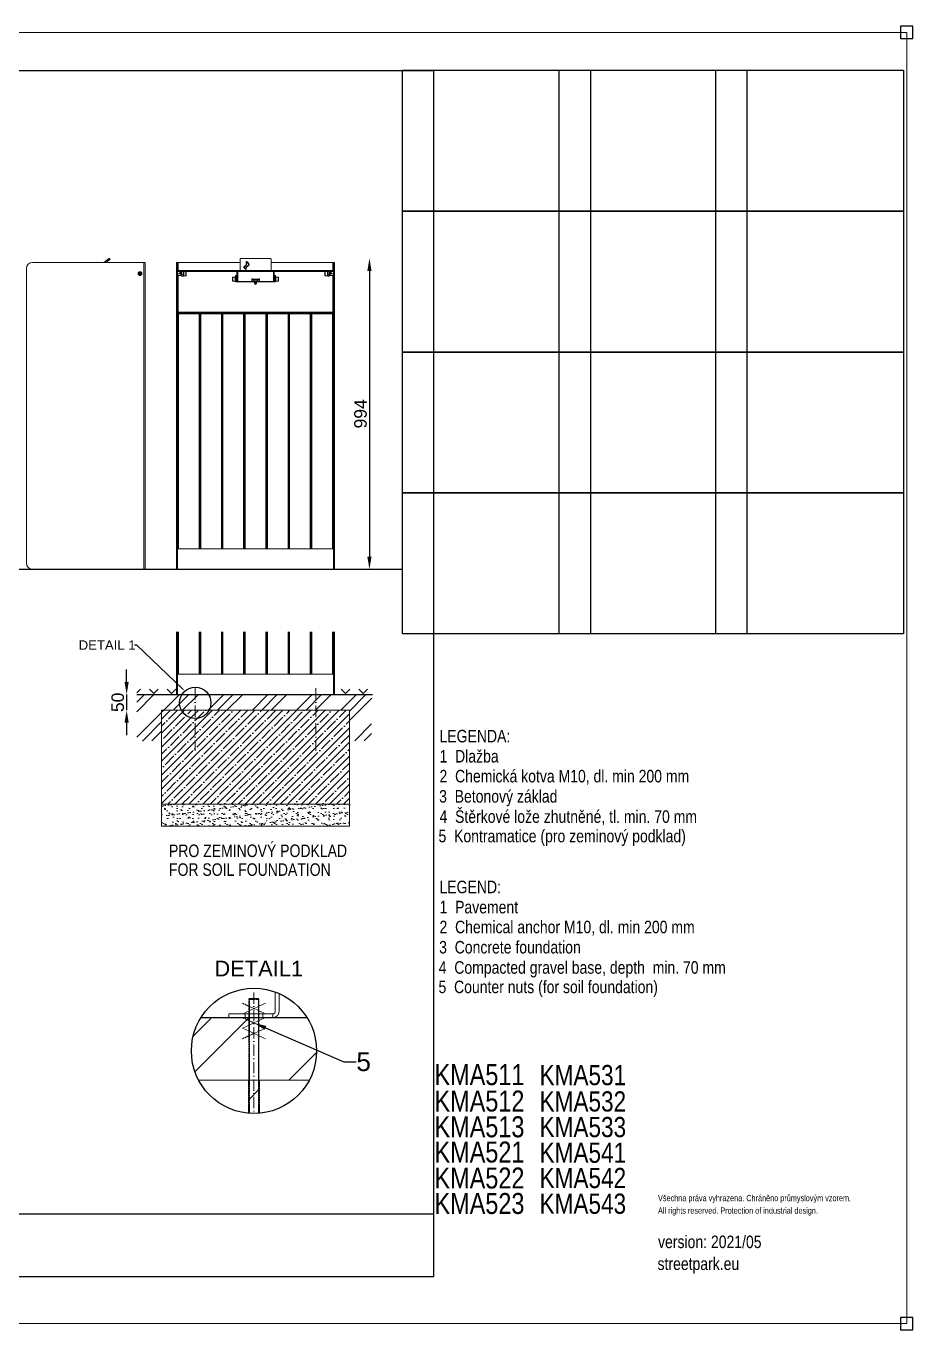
# Model space of a CAD drawing. Header units: millimetres. Extents: x -1511 to 5721, y -19897 to 4144.
# Drawn here: x 2888 to 5721, y -20 to 4144 of the extents above; entities that cross this region are included whole.
import ezdxf
from ezdxf import colors
from ezdxf.entities.mleader import LeaderData, LeaderLine
from ezdxf.math import Vec2, Vec3

# ---------------------------------------------------------------- set-up
doc = ezdxf.new("R2010")
doc.units = ezdxf.units.MM
for name, pattern in [('ACAD_ISO02W100', [15, 12, -3]), ('ACAD_ISO10W100', [18.5, 12, -3, 0.5, -3]), ('HIDDEN', [1.905, 1.27, -0.635]), ('INCONTINUOUS', [200000.001, 200000, -0.001])]:
    doc.linetypes.add(name, pattern=pattern)
for name, color, linetype in [('KOTY', 3, 'INCONTINUOUS'), ('OBRYSOVA', 7, 'Continuous'), ('OSY', 1, 'ACAD_ISO10W100'), ('POSTAVY ATD', 8, 'Continuous'), ('SRAFY', 30, 'Continuous')]:
    doc.layers.add(name, color=color, linetype=linetype)
doc.layers.add('Nekreslit', color=6, linetype='Continuous', plot=False)
doc.styles.add('SEACAD_Arial', font='arial.ttf', dxfattribs={"width": 0.8})
doc.styles.get("Standard").update_dxf_attribs({"font": 'arial.ttf'})
doc.dimstyles.new('PROFI_CSN', dxfattribs={"dimscale": 0, "dimtxt": 3.5, "dimasz": 3, "dimexe": 1, "dimexo": 0, "dimgap": 1.5, "dimtad": 1, "dimlfac": -1, "dimdsep": 46, "dimtxsty": 'Standard', "dimcen": 0, "dimdle": 1, "dimclrd": 256, "dimclre": 256, "dimclrt": 256, "dimadec": 0, "dimazin": 0, "dimtfac": 0.6, "dimtmove": 0, "dimatfit": 1, "dimfxl": 1, "dimtolj": 1, "dimarcsym": 0})
picture_1 = doc.add_image_def('image1.jpg', size_in_pixel=(800, 600))
picture_2 = doc.add_image_def('image2.jpg', size_in_pixel=(800, 600))
picture_3 = doc.add_image_def('image3.jpg', size_in_pixel=(800, 600))
picture_4 = doc.add_image_def('image4.jpg', size_in_pixel=(800, 600))
picture_5 = doc.add_image_def('image5.jpg', size_in_pixel=(800, 600))
picture_6 = doc.add_image_def('image6.jpg', size_in_pixel=(800, 600))
picture_7 = doc.add_image_def('image7.jpg', size_in_pixel=(800, 600))
picture_8 = doc.add_image_def('image8.jpg', size_in_pixel=(800, 600))
picture_9 = doc.add_image_def('image9.jpg', size_in_pixel=(800, 600))
picture_10 = doc.add_image_def('image10.jpg', size_in_pixel=(800, 600))
picture_11 = doc.add_image_def('image11.jpg', size_in_pixel=(800, 600))
picture_12 = doc.add_image_def('image12.jpg', size_in_pixel=(800, 600))

# ---------------------------------------------------------------- blocks, each defined once
blk = doc.blocks.new('*D31')
at = {"layer": 'DEFPOINTS', "color": 0, "transparency": 16777216}
for p in [(3665.5, 3401.9), (3873, 2409), (3984.8, 2409)]:
    blk.add_point(p, dxfattribs=at)
at = {"layer": 'KOTY', "color": 7, "lineweight": -2, "transparency": 16777216}
blk.add_line((3984.8, 3361.9), (3984.8, 2449), dxfattribs=at)
at = {"layer": 'KOTY', "color": 7, "transparency": 16777216}
for points in [[(3978.1, 3361.9), (3991.5, 3361.9), (3984.8, 3401.9)], [(3978.1, 2449), (3991.5, 2449), (3984.8, 2409)]]:
    blk.add_solid(points, dxfattribs=at)
at = {"layer": 'KOTY', "color": 7, "lineweight": 15, "transparency": 16777216, "insert": (3956.4, 2905.4), "char_height": 40, "attachment_point": 5, "rotation": 90}
blk.add_mtext('\\A1;994', dxfattribs=at)
blk = doc.blocks.new('*D40')
at = {"layer": 'DEFPOINTS', "color": 0, "transparency": 16777216}
for p in [(3369, 2009), (3209.4, 1958.9), (3321, 1958.9)]:
    blk.add_point(p, dxfattribs=at)
at = {"layer": 'POSTAVY ATD', "color": 7, "lineweight": -2, "transparency": 16777216}
for p, q in [((3209.4, 2049), (3209.4, 2089)), ((3209.4, 2009), (3209.4, 1958.9)), ((3209.4, 1918.9), (3209.4, 1878.9))]:
    blk.add_line(p, q, dxfattribs=at)
at = {"layer": 'POSTAVY ATD', "color": 7, "transparency": 16777216}
for points in [[(3202.7, 2049), (3216, 2049), (3209.4, 2009)], [(3202.7, 1918.9), (3216, 1918.9), (3209.4, 1958.9)]]:
    blk.add_solid(points, dxfattribs=at)
at = {"layer": 'POSTAVY ATD', "color": 7, "lineweight": 15, "transparency": 16777216, "insert": (3181, 1984), "char_height": 40, "attachment_point": 5, "rotation": 90}
blk.add_mtext('\\A1;50', dxfattribs=at)

msp = doc.modelspace()

# ---------------------------------------------------------------- hatches: boundary and pattern name
at = {"transparency": 33554610}
h = msp.add_hatch(dxfattribs=at)
h.set_pattern_fill('ANSI35', color=9, scale=5)
h.set_pattern_definition([(45, (-91.554, 2e-12), (-22.45064, 22.45064), []), (45, (-69.104, 2e-12), (-22.45064, 22.45064), [39.6875, -7.9375, 0, -7.9375])])
h.paths.add_polyline_path([(3921, 1658.9), (3921, 1958.9), (3321, 1958.9), (3321, 1658.9)])
h = msp.add_hatch(dxfattribs=at)
h.set_pattern_fill('ANSI35', color=9, scale=20)
h.set_pattern_definition([(45, (-10550.59, -7058.57), (-89.8026, 89.8026), []), (45, (-10460.79, -7058.57), (-89.8026, 89.8026), [158.75, -31.75, 0, -31.75])])
h.paths.add_polyline_path([(3598, 671.7, 0.045091), (3634, 671.7), (3634, 777.1), (3598, 777.1)])
at = {"layer": 'POSTAVY ATD'}
h = msp.add_hatch(dxfattribs=at)
h.set_pattern_fill('GOST_GROUND', color=256, scale=10)
h.set_pattern_definition([(45, (-4623.66, -3305.65), (141.4214, -9e-15), [200]), (45, (-4593.66, -3305.65), (141.4214, -9e-15), [200]), (45, (-4563.66, -3305.65), (141.4214, -9e-15), [200])])
h.paths.add_polyline_path([(3321, 1861.3), (3241.8, 1860.3), (3241.8, 2008), (3992.1, 2009), (3990.9, 1861.6), (3921, 1861.6), (3921, 1959), (3321, 1959)])
h = msp.add_hatch(dxfattribs=at)
h.set_pattern_fill('TERACO', color=256, scale=20)
h.set_pattern_definition([(45, (-4623.66, -3305.654), (-28.28427, 28.28427), [20, -20]), (135, (-4567.093, -3305.654), (-28.28427, -28.28427), [20, -20])])
h.paths.add_polyline_path([(3241.9, 2009), (3241.9, 2032), (3381.5, 2032), (3381.5, 2009)])
h = msp.add_hatch(dxfattribs=at)
h.set_pattern_fill('TERACO', color=256, scale=20)
h.set_pattern_definition([(45, (-3671.898, -3305.654), (-28.28427, 28.28427), [20, -20]), (135, (-3615.33, -3305.654), (-28.28427, -28.28427), [20, -20])])
h.paths.add_polyline_path([(3873, 2009), (3873, 2032), (3994.3, 2032), (3994.3, 2009)])
h = msp.add_hatch(dxfattribs=at)
h.set_pattern_fill('GOST_GROUND', color=256, scale=40)
h.set_pattern_definition([(45, (-28645.24, -20281.18), (565.6854, -4e-14), [800]), (45, (-28525.24, -20281.18), (565.6854, -4e-14), [800]), (45, (-28405.24, -20281.18), (565.6854, -4e-14), [800])])
edge = h.paths.add_edge_path()
edge.add_arc((3616, 870.9), 200, 149.0139, 207.8627)
edge.add_line((3439.2, 777.5), (3792.8, 777.5))
edge.add_arc((3616, 870.9), 200, 332.1373, 391.0714)
edge.add_line((3787.3, 974.1), (3444.5, 973.9))
at = {"layer": 'SRAFY', "lineweight": 15}
h = msp.add_hatch(dxfattribs=at)
h.set_pattern_fill('AR-SAND', color=9, scale=0.5, style=0)
h.set_pattern_definition([(37.5, (256.232, 2e-12), (-0.80002, 24.47066), [0, -19.304, 0, -21.59, 0, -20.6375]), (7.5, (256.232, 2e-12), (22.47616, 35.84126), [0, -10.414, 0, -17.399, 0, -6.6675]), (327.5, (240.61, 2e-12), (39.54962, 0.07186), [0, -6.35, 0, -22.86, 0, -29.845]), (317.5, (240.61, 2e-12), (38.17782, 11.14647), [0, -3.175, 0, -14.986, 0, -17.145])])
h.paths.add_polyline_path([(3921, 1588.9), (3921, 1658.9), (3321, 1658.9), (3321, 1588.9)])

# ---------------------------------------------------------------- linework, layer by layer
at = {"color": 7, "linetype": 'Continuous', "lineweight": 15}
for p, q in [((2909, 3389), (3264, 3389)), ((3150.4, 3399), (3136.1, 3389)), ((3143, 3389), (3152.7, 3395.7)), ((3150.4, 3399), (3152.7, 3395.7)), ((3156.8, 3398.6), (3154.5, 3401.9)), ((3264, 2409), (3264, 3389)), ((3264, 3389), (3269, 3389)), ((3269, 3389), (3269, 2409)), ((3369, 3369), (3369, 3389)), ((3369, 3389), (3372, 3389)), ((3372, 3369), (3372, 3389)), ((3372, 3389), (3374, 3389)), ((3374, 3389), (3571.5, 3389)), ((3571.5, 3363), (3571.5, 3399)), ((3576.5, 3401.9), (3665.5, 3401.9)), ((3583.8, 3373.6), (3584.1, 3374.3)), ((3584.1, 3374.2), (3583.8, 3373.5)), ((3583.8, 3372.9), (3583.8, 3373.6)), ((3583.8, 3373.5), (3583.8, 3373.6)), ((3583.8, 3373.5), (3583.8, 3372.9)), ((3584, 3372.2), (3583.8, 3372.9)), ((3584.1, 3374.3), (3584.5, 3375)), ((3584.5, 3374.9), (3584.1, 3374.2)), ((3584.1, 3374.2), (3584.1, 3374.3)), ((3584.5, 3375), (3585.1, 3375.7)), ((3585.1, 3375.6), (3584.5, 3374.9)), ((3584.5, 3374.9), (3584.5, 3375)), ((3584.8, 3373.5), (3585, 3374.1)), ((3584.8, 3372.9), (3584.8, 3373.5)), ((3584.8, 3372.9), (3585, 3372.3)), ((3585, 3372.3), (3584.8, 3372.9)), ((3584.8, 3372.9), (3584.8, 3372.9)), ((3585, 3374.1), (3585.4, 3374.7)), ((3585.1, 3375.7), (3585.8, 3376.4)), ((3585.8, 3376.3), (3585.1, 3375.6)), ((3585.1, 3375.6), (3585.1, 3375.7)), ((3585.4, 3374.7), (3586, 3375.4)), ((3585.8, 3376.4), (3586.6, 3377.1)), ((3586.6, 3377), (3585.8, 3376.3)), ((3585.8, 3376.3), (3585.8, 3376.4)), ((3586, 3375.4), (3586.6, 3376.1)), ((3586.6, 3377.1), (3587.4, 3377.8)), ((3587.4, 3377.7), (3586.6, 3377)), ((3586.6, 3377), (3586.6, 3377.1)), ((3586.6, 3376.1), (3587.4, 3376.8)), ((3587.4, 3377.8), (3588.3, 3378.6)), ((3588.3, 3378.5), (3587.4, 3377.7)), ((3587.4, 3377.7), (3587.4, 3377.8)), ((3587.4, 3376.8), (3588.3, 3377.5)), ((3588.3, 3378.6), (3589.2, 3379.4)), ((3589.2, 3379.3), (3588.3, 3378.5)), ((3588.3, 3378.5), (3588.3, 3378.6)), ((3588.3, 3377.5), (3589.2, 3378.3)), ((3589.2, 3379.4), (3590, 3380.3)), ((3590, 3380.2), (3589.2, 3379.3)), ((3589.2, 3379.3), (3589.2, 3379.4)), ((3589.2, 3378.3), (3590, 3379.1)), ((3590, 3380.3), (3590.7, 3381.2)), ((3590.7, 3381.1), (3590, 3380.2)), ((3590, 3380.2), (3590, 3380.3)), ((3590, 3379.1), (3590.9, 3380)), ((3590.8, 3372.6), (3590.5, 3371.7)), ((3590.5, 3371.7), (3590.8, 3372.5)), ((3590.7, 3381.2), (3591.2, 3382.1)), ((3591.2, 3382), (3590.7, 3381.1)), ((3590.7, 3381.1), (3590.7, 3381.2)), ((3591.3, 3373.5), (3590.8, 3372.6)), ((3590.8, 3372.5), (3591.3, 3373.4)), ((3590.8, 3372.6), (3590.8, 3372.5)), ((3590.9, 3391.1), (3591, 3391.6)), ((3591, 3391.5), (3590.9, 3391)), ((3591, 3390.4), (3590.9, 3391.1)), ((3590.9, 3380), (3591.6, 3380.9)), ((3591, 3391.6), (3591.3, 3391.8)), ((3591.3, 3391.7), (3591, 3391.5)), ((3591, 3391.5), (3591, 3391.6)), ((3591.2, 3389.6), (3591, 3390.4)), ((3591.4, 3388.6), (3591.2, 3389.6)), ((3591.2, 3382.1), (3591.6, 3383.1)), ((3591.6, 3383), (3591.2, 3382)), ((3591.2, 3382.1), (3591.2, 3382)), ((3591.3, 3391.8), (3591.8, 3391.8)), ((3591.3, 3391.7), (3591.3, 3391.8)), ((3591.8, 3391.7), (3591.3, 3391.7)), ((3592, 3374.3), (3591.3, 3373.5)), ((3591.3, 3373.4), (3592, 3374.2)), ((3591.3, 3373.5), (3591.3, 3373.4)), ((3591.6, 3387.6), (3591.4, 3388.6)), ((3591.8, 3386.5), (3591.6, 3387.6)), ((3591.6, 3383.1), (3591.9, 3384.2)), ((3591.9, 3384.1), (3591.6, 3383)), ((3591.6, 3383), (3591.6, 3383.1)), ((3591.6, 3380.9), (3592.2, 3382)), ((3591.8, 3391.8), (3592.5, 3391.6)), ((3591.8, 3391.7), (3591.8, 3391.8)), ((3592.5, 3391.5), (3591.8, 3391.7)), ((3591.9, 3385.3), (3591.8, 3386.5)), ((3592.2, 3373.3), (3591.8, 3372.5)), ((3592, 3390.5), (3591.9, 3391.1)), ((3591.9, 3391.1), (3591.9, 3391.1)), ((3591.9, 3391.1), (3592.6, 3390.7)), ((3591.9, 3391.1), (3591.9, 3391)), ((3591.9, 3391), (3592, 3390.4)), ((3591.9, 3384.2), (3591.9, 3385.3)), ((3591.9, 3385.2), (3591.9, 3385.3)), ((3591.9, 3385.2), (3591.9, 3384.1)), ((3591.9, 3384.1), (3591.9, 3384.2)), ((3592.2, 3389.7), (3592, 3390.5)), ((3592, 3390.5), (3592, 3390.4)), ((3592, 3390.4), (3592.2, 3389.6)), ((3592.8, 3375.1), (3592, 3374.3)), ((3592, 3374.2), (3592.8, 3375)), ((3592, 3374.3), (3592, 3374.2)), ((3592.4, 3388.7), (3592.2, 3389.7)), ((3592.2, 3389.7), (3592.2, 3389.6)), ((3592.2, 3389.6), (3592.4, 3388.6)), ((3592.2, 3382), (3592.6, 3383)), ((3592.9, 3374), (3592.2, 3373.3)), ((3592.6, 3387.6), (3592.4, 3388.7)), ((3592.4, 3388.7), (3592.4, 3388.6)), ((3592.4, 3388.6), (3592.6, 3387.6)), ((3592.5, 3391.6), (3593.3, 3391.1)), ((3592.5, 3391.5), (3592.5, 3391.6)), ((3593.3, 3391), (3592.5, 3391.5)), ((3592.6, 3390.7), (3593.5, 3390.1)), ((3592.6, 3387.6), (3592.8, 3386.4)), ((3592.8, 3386.5), (3592.6, 3387.6)), ((3592.6, 3387.6), (3592.6, 3387.6)), ((3592.6, 3383), (3592.8, 3384.2)), ((3592.9, 3385.3), (3592.8, 3386.5)), ((3592.8, 3386.5), (3592.8, 3386.4)), ((3592.8, 3386.4), (3592.9, 3385.3)), ((3592.8, 3384.2), (3592.9, 3385.3)), ((3593.6, 3375.8), (3592.8, 3375.1)), ((3592.8, 3375), (3593.6, 3375.7)), ((3592.8, 3375.1), (3592.8, 3375)), ((3593.6, 3374.8), (3592.9, 3374)), ((3593.3, 3391.1), (3594.3, 3390.5)), ((3593.3, 3391), (3593.3, 3391.1)), ((3594.3, 3390.4), (3593.3, 3391)), ((3593.5, 3390.1), (3594.5, 3389.4)), ((3593.6, 3375.7), (3594.5, 3376.5)), ((3594.5, 3376.5), (3593.6, 3375.8)), ((3593.6, 3375.8), (3593.6, 3375.7)), ((3594.4, 3375.5), (3593.6, 3374.8)), ((3594.3, 3390.5), (3595.3, 3389.7)), ((3594.3, 3390.4), (3594.3, 3390.5)), ((3595.3, 3389.7), (3594.3, 3390.4)), ((3595.3, 3376.2), (3594.4, 3375.5)), ((3594.5, 3389.4), (3595.5, 3388.6)), ((3595.4, 3377.3), (3594.5, 3376.5)), ((3594.5, 3376.5), (3595.4, 3377.2)), ((3594.5, 3376.5), (3594.5, 3376.5)), ((3595.3, 3389.7), (3596.3, 3388.9)), ((3596.3, 3388.8), (3595.3, 3389.7)), ((3595.3, 3389.7), (3595.3, 3389.7)), ((3596.3, 3376.9), (3595.3, 3376.2)), ((3596.3, 3378), (3595.4, 3377.3)), ((3595.4, 3377.2), (3596.3, 3377.9)), ((3595.4, 3377.3), (3595.4, 3377.2)), ((3595.5, 3388.6), (3596.4, 3387.6)), ((3596.3, 3388.9), (3597.3, 3387.9)), ((3596.3, 3388.8), (3596.3, 3388.9)), ((3597.3, 3387.8), (3596.3, 3388.8)), ((3597.2, 3378.7), (3596.3, 3378)), ((3596.3, 3377.9), (3597.2, 3378.6)), ((3596.3, 3378), (3596.3, 3377.9)), ((3597.2, 3377.6), (3596.3, 3376.9)), ((3596.4, 3387.6), (3597.3, 3386.6)), ((3597.9, 3379.4), (3597.2, 3378.7)), ((3597.2, 3378.6), (3597.9, 3379.3)), ((3597.2, 3378.7), (3597.2, 3378.6)), ((3598, 3378.4), (3597.2, 3377.6)), ((3597.3, 3387.9), (3598.2, 3386.8)), ((3597.3, 3387.8), (3597.3, 3387.9)), ((3598.2, 3386.8), (3597.3, 3387.8)), ((3597.3, 3386.6), (3598.1, 3385.6)), ((3598.5, 3380.2), (3597.9, 3379.4)), ((3597.9, 3379.3), (3598.5, 3380.1)), ((3597.9, 3379.4), (3597.9, 3379.3)), ((3598.8, 3379.2), (3598, 3378.4)), ((3598.1, 3385.6), (3598.7, 3384.5)), ((3598.2, 3386.8), (3599, 3385.8)), ((3599, 3385.7), (3598.2, 3386.8)), ((3598.2, 3386.8), (3598.2, 3386.8)), ((3598.5, 3380.1), (3598.9, 3380.9)), ((3598.9, 3380.9), (3598.5, 3380.2)), ((3598.5, 3380.2), (3598.5, 3380.1)), ((3598.7, 3384.5), (3599.1, 3383.5)), ((3599.4, 3380), (3598.8, 3379.2)), ((3598.9, 3380.9), (3599.2, 3381.7)), ((3599.2, 3381.7), (3598.9, 3380.9)), ((3598.9, 3380.9), (3598.9, 3380.9)), ((3599, 3385.8), (3599.6, 3384.7)), ((3599, 3385.7), (3599, 3385.8)), ((3599.6, 3384.6), (3599, 3385.7)), ((3599.1, 3383.5), (3599.3, 3382.6)), ((3599.3, 3382.6), (3599.2, 3381.7)), ((3599.2, 3381.7), (3599.3, 3382.5)), ((3599.2, 3381.7), (3599.2, 3381.7)), ((3599.3, 3382.6), (3599.3, 3382.5)), ((3599.9, 3380.8), (3599.4, 3380)), ((3599.6, 3384.7), (3600.1, 3383.6)), ((3599.6, 3384.6), (3599.6, 3384.7)), ((3600.1, 3383.6), (3599.6, 3384.6)), ((3600.2, 3381.7), (3599.9, 3380.8)), ((3600.1, 3383.6), (3600.3, 3382.6)), ((3600.3, 3382.6), (3600.1, 3383.6)), ((3600.1, 3383.6), (3600.1, 3383.6)), ((3600.3, 3382.6), (3600.2, 3381.7)), ((3670.5, 3399), (3670.5, 3363)), ((3670.5, 3389), (3868, 3389)), ((3868, 3389), (3870, 3389)), ((3870, 3389), (3873, 3389)), ((3870, 3389), (3870, 3369)), ((3873, 3389), (3873, 3369)), ((2889, 3369), (2889, 2429)), ((3252, 3355.3), (3250, 3354.1)), ((3250, 3354.1), (3250, 3351.8)), ((3250, 3351.8), (3252, 3350.7)), ((3254, 3354.1), (3252, 3355.3)), ((3252, 3350.7), (3254, 3351.8)), ((3254, 3351.8), (3254, 3354.1)), ((3369, 3369), (3372, 3369)), ((3369, 2429), (3369, 3369)), ((3372, 2429), (3372, 3369)), ((3376, 3360), (3372, 3360)), ((3372, 3352), (3379, 3352)), ((3372, 3347.5), (3382.5, 3347.5)), ((3376, 3360), (3376, 3363)), ((3378, 3363), (3376, 3363)), ((3376, 3360), (3378, 3360)), ((3378, 3360), (3378, 3363)), ((3864, 3363), (3378, 3363)), ((3378, 3360), (3864, 3360)), ((3380, 3359), (3379, 3360)), ((3379, 3352), (3379, 3360)), ((3379, 3352), (3380, 3353)), ((3380, 3353), (3380, 3359)), ((3382.5, 3358.5), (3380, 3358.5)), ((3383.5, 3357.5), (3382.5, 3358.5)), ((3382.5, 3347.5), (3382.5, 3358.5)), ((3382.5, 3347.5), (3383.5, 3348.5)), ((3383.5, 3360), (3383.5, 3353)), ((3383.5, 3353), (3383.5, 3346)), ((3383.5, 3346), (3384.5, 3346)), ((3384.5, 3360), (3384.5, 3353)), ((3384.5, 3353), (3384.5, 3346)), ((3384.5, 3346), (3385.5, 3346)), ((3385.5, 3360), (3385.5, 3348.7)), ((3390.5, 3348.7), (3385.5, 3348.7)), ((3385.5, 3348.7), (3385.5, 3345)), ((3385.5, 3345), (3390.5, 3345)), ((3390.5, 3360), (3390.5, 3348.7)), ((3390.5, 3348.7), (3390.5, 3345)), ((3390.5, 3346), (3391.5, 3346)), ((3391.5, 3346), (3391.5, 3360)), ((3398.7, 3359.5), (3391.5, 3359.5)), ((3391.5, 3346.5), (3398.7, 3346.5)), ((3555.9, 3342), (3548.7, 3342)), ((3557.5, 3343.5), (3555.9, 3343.5)), ((3555.9, 3343.5), (3555.9, 3327.5)), ((3558.5, 3347), (3557.5, 3347)), ((3557.5, 3337), (3557.5, 3347)), ((3557.5, 3337), (3557.5, 3329)), ((3557.5, 3337), (3558.5, 3337)), ((3558.5, 3337), (3558.5, 3347)), ((3561, 3339.5), (3558.5, 3339.5)), ((3558.5, 3329), (3558.5, 3337)), ((3558.5, 3331.5), (3561, 3331.5)), ((3558.6, 3347), (3561, 3347)), ((3558.6, 3347), (3558.6, 3339.5)), ((3558.6, 3331.5), (3558.6, 3329)), ((3561, 3360), (3561, 3328)), ((3564.2, 3360), (3564.2, 3328)), ((3584.5, 3371.5), (3584, 3372.2)), ((3585.1, 3370.8), (3584.5, 3371.5)), ((3585, 3372.3), (3585.4, 3371.6)), ((3585.4, 3371.7), (3585, 3372.3)), ((3585, 3372.3), (3585, 3372.3)), ((3585.9, 3370), (3585.1, 3370.8)), ((3586, 3371), (3585.4, 3371.7)), ((3585.4, 3371.7), (3585.4, 3371.6)), ((3585.4, 3371.6), (3586, 3371)), ((3586.9, 3369.3), (3585.9, 3370)), ((3586, 3371), (3586.8, 3370.3)), ((3586.8, 3370.4), (3586, 3371)), ((3586, 3371), (3586, 3371)), ((3587.7, 3369.6), (3586.8, 3370.4)), ((3586.8, 3370.4), (3586.8, 3370.3)), ((3586.8, 3370.3), (3587.7, 3369.6)), ((3587.9, 3368.6), (3586.9, 3369.3)), ((3587.7, 3369.6), (3588.7, 3368.8)), ((3588.7, 3368.9), (3587.7, 3369.6)), ((3587.7, 3369.6), (3587.7, 3369.6)), ((3589.1, 3367.8), (3587.9, 3368.6)), ((3589.8, 3368.2), (3588.7, 3368.9)), ((3588.7, 3368.9), (3588.7, 3368.8)), ((3588.7, 3368.8), (3589.8, 3368.1)), ((3590.3, 3367.1), (3589.1, 3367.8)), ((3590.3, 3367.9), (3589.8, 3368.2)), ((3589.8, 3368.2), (3589.8, 3368.1)), ((3589.8, 3368.1), (3590.3, 3367.8)), ((3590.2, 3369.9), (3590.3, 3370.8)), ((3590.3, 3370.8), (3590.2, 3369.9)), ((3590.2, 3369.9), (3590.2, 3369)), ((3590.2, 3369), (3590.3, 3368.1)), ((3590.3, 3370.8), (3590.5, 3371.7)), ((3590.5, 3371.7), (3590.3, 3370.8)), ((3590.3, 3370.8), (3590.3, 3370.8)), ((3590.3, 3368.1), (3590.3, 3367.9)), ((3590.3, 3367.9), (3590.3, 3367.8)), ((3591.5, 3366.3), (3590.3, 3367.1)), ((3590.5, 3371.7), (3590.5, 3371.7)), ((3591.3, 3370.8), (3591.2, 3369.9)), ((3591.2, 3369.9), (3591.2, 3369)), ((3591.2, 3369.8), (3591.2, 3369.9)), ((3591.2, 3369), (3591.2, 3369.8)), ((3591.2, 3369), (3591.3, 3368.1)), ((3591.3, 3368.1), (3591.2, 3369)), ((3591.2, 3369), (3591.2, 3369)), ((3591.5, 3371.6), (3591.3, 3370.8)), ((3591.3, 3368.1), (3591.4, 3367.2)), ((3591.4, 3367.2), (3591.3, 3368.1)), ((3591.3, 3368.1), (3591.3, 3368.1)), ((3591.4, 3367.2), (3591.5, 3366.3)), ((3591.5, 3366.3), (3591.4, 3367.2)), ((3591.4, 3367.2), (3591.4, 3367.2)), ((3591.8, 3372.5), (3591.5, 3371.6)), ((3609.6, 3328), (3609.6, 3336)), ((3609.6, 3336), (3611.6, 3336)), ((3611.6, 3336), (3611.6, 3335.2)), ((3611.6, 3335.2), (3631.6, 3335.2)), ((3611.6, 3334), (3611.6, 3335.2)), ((3611.6, 3334), (3611.6, 3332)), ((3615.6, 3334), (3611.6, 3334)), ((3615.6, 3332), (3611.6, 3332)), ((3615.6, 3332), (3615.6, 3334)), ((3627.6, 3334), (3615.6, 3334)), ((3627.6, 3332), (3615.6, 3332)), ((3616, 3332), (3616, 3328)), ((3626, 3328), (3626, 3332)), ((3627.6, 3334), (3627.6, 3332)), ((3631.6, 3334), (3627.6, 3334)), ((3631.6, 3332), (3627.6, 3332)), ((3631.6, 3336), (3633.6, 3336)), ((3631.6, 3335.2), (3631.6, 3336)), ((3631.6, 3335.2), (3631.6, 3334)), ((3631.6, 3332), (3631.6, 3334)), ((3633.6, 3336), (3633.6, 3328)), ((3678.9, 3360), (3678.9, 3328)), ((3678.9, 3358.5), (3679, 3358.5)), ((3679, 3341.3), (3678.9, 3341.3)), ((3678.9, 3338), (3679, 3338)), ((3679, 3328), (3679, 3360)), ((3681, 3360), (3681, 3328)), ((3681, 3347), (3683.4, 3347)), ((3683.5, 3339.5), (3681, 3339.5)), ((3681, 3331.5), (3683.5, 3331.5)), ((3683.4, 3347), (3683.4, 3339.5)), ((3683.4, 3331.5), (3683.4, 3329)), ((3684.5, 3347), (3683.5, 3347)), ((3683.5, 3347), (3683.5, 3337)), ((3683.5, 3337), (3684.5, 3337)), ((3683.5, 3337), (3683.5, 3329)), ((3684.5, 3347), (3684.5, 3337)), ((3686.1, 3343.5), (3684.5, 3343.5)), ((3684.5, 3329), (3684.5, 3337)), ((3686.1, 3327.5), (3686.1, 3343.5)), ((3693.3, 3342), (3686.1, 3342)), ((3850.5, 3359.5), (3843.3, 3359.5)), ((3843.3, 3346.5), (3850.5, 3346.5)), ((3850.5, 3360), (3850.5, 3353)), ((3850.5, 3353), (3850.5, 3346)), ((3850.5, 3346), (3851.5, 3346)), ((3851.5, 3360), (3851.5, 3348.7)), ((3856.5, 3348.7), (3851.5, 3348.7)), ((3851.5, 3348.7), (3851.5, 3345)), ((3851.5, 3345), (3856.5, 3345)), ((3856.5, 3360), (3856.5, 3348.7)), ((3856.5, 3348.7), (3856.5, 3345)), ((3856.5, 3346), (3857.5, 3346)), ((3857.5, 3346), (3857.5, 3360)), ((3857.5, 3346), (3858.5, 3346)), ((3858.5, 3346), (3858.5, 3360)), ((3859.5, 3358.5), (3858.5, 3357.5)), ((3858.5, 3348.5), (3859.5, 3347.5)), ((3862, 3358.5), (3859.5, 3358.5)), ((3859.5, 3358.5), (3859.5, 3347.5)), ((3859.5, 3347.5), (3870, 3347.5)), ((3863, 3360), (3862, 3359)), ((3862, 3359), (3862, 3353)), ((3862, 3353), (3863, 3352)), ((3863, 3360), (3863, 3352)), ((3863, 3352), (3870, 3352)), ((3864, 3360), (3864, 3363)), ((3866, 3363), (3864, 3363)), ((3864, 3360), (3866, 3360)), ((3866, 3360), (3866, 3363)), ((3870, 3360), (3866, 3360)), ((3870, 3369), (3873, 3369)), ((3870, 3369), (3870, 2429)), ((3873, 3369), (3873, 2429)), ((3548.7, 3329), (3555.9, 3329)), ((3555.9, 3327.5), (3557.5, 3327.5)), ((3557.5, 3329), (3557.5, 3327.5)), ((3558.6, 3328.6), (3558.6, 3329)), ((3599, 3328), (3559.5, 3328)), ((3599, 3327), (3559.5, 3327)), ((3599, 3327), (3599, 3328)), ((3599, 3328), (3601, 3328)), ((3601, 3327), (3599, 3327)), ((3601, 3327), (3601, 3328)), ((3605, 3328), (3601, 3328)), ((3605, 3327), (3601, 3327)), ((3605, 3327), (3605, 3328)), ((3637, 3328), (3605, 3328)), ((3637, 3327), (3605, 3327)), ((3616.5, 3327), (3616.5, 3326.2)), ((3616.5, 3326.2), (3621, 3326.2)), ((3618.1, 3326.2), (3617.5, 3326)), ((3617.5, 3325.8), (3617.5, 3323.2)), ((3619.2, 3323), (3617.5, 3323.2)), ((3617.5, 3323.2), (3617.5, 3323)), ((3617.5, 3323), (3619.2, 3323)), ((3617.7, 3323), (3617.7, 3321.4)), ((3621, 3323.2), (3619.2, 3323)), ((3619.2, 3323), (3622.7, 3323)), ((3621, 3326.2), (3625.5, 3326.2)), ((3621, 3325.8), (3621, 3323.2)), ((3622.7, 3323), (3621, 3323.2)), ((3624.5, 3323.2), (3622.7, 3323)), ((3622.7, 3323), (3624.5, 3323)), ((3624.5, 3326), (3623.9, 3326.2)), ((3624.2, 3321.4), (3624.2, 3323)), ((3624.5, 3326), (3624.5, 3325.8)), ((3624.5, 3325.8), (3624.5, 3323.2)), ((3624.5, 3323), (3624.5, 3323.2)), ((3625.5, 3326.2), (3625.5, 3327)), ((3637, 3327), (3637, 3328)), ((3641, 3328), (3637, 3328)), ((3641, 3327), (3637, 3327)), ((3641, 3327), (3641, 3328)), ((3641, 3328), (3643, 3328)), ((3643, 3327), (3641, 3327)), ((3643, 3328), (3643, 3327)), ((3682.5, 3328), (3643, 3328)), ((3682.5, 3327), (3643, 3327)), ((3683.4, 3328.6), (3683.4, 3329)), ((3684.5, 3327.5), (3684.5, 3329)), ((3684.5, 3327.5), (3686.1, 3327.5)), ((3686.1, 3329), (3693.3, 3329)), ((3870, 3229.5), (3372, 3229.5)), ((3870, 3226.5), (3372, 3226.5)), ((3372, 3218.5), (3373, 3218.4)), ((3373, 3210.6), (3372, 3210.5)), ((3373, 2474.5), (3373, 3224.5)), ((3375, 3224.5), (3373, 3224.5)), ((3375, 2474.5), (3375, 3224.5)), ((3441, 3224.5), (3375, 3224.5)), ((3441, 3224.5), (3441, 2474.5)), ((3443, 3224.5), (3441, 3224.5)), ((3443, 3224.5), (3443, 2474.5)), ((3444, 2474.5), (3444, 3224.5)), ((3446, 3224.5), (3444, 3224.5)), ((3446, 2474.5), (3446, 3224.5)), ((3512, 3224.5), (3446, 3224.5)), ((3512, 3224.5), (3512, 2474.5)), ((3514, 3224.5), (3512, 3224.5)), ((3514, 3224.5), (3514, 2474.5)), ((3515, 2474.5), (3515, 3224.5)), ((3517, 3224.5), (3515, 3224.5)), ((3517, 2474.5), (3517, 3224.5)), ((3583, 3224.5), (3517, 3224.5)), ((3583, 3224.5), (3583, 2474.5)), ((3585, 3224.5), (3583, 3224.5)), ((3585, 3224.5), (3585, 2474.5)), ((3586, 2474.5), (3586, 3224.5)), ((3588, 3224.5), (3586, 3224.5)), ((3588, 2474.5), (3588, 3224.5)), ((3654, 3224.5), (3588, 3224.5)), ((3654, 3224.5), (3654, 2474.5)), ((3656, 3224.5), (3654, 3224.5)), ((3656, 3224.5), (3656, 2474.5)), ((3657, 2474.5), (3657, 3224.5)), ((3659, 3224.5), (3657, 3224.5)), ((3659, 2474.5), (3659, 3224.5)), ((3725, 3224.5), (3659, 3224.5)), ((3725, 3224.5), (3725, 2474.5)), ((3727, 3224.5), (3725, 3224.5)), ((3727, 3224.5), (3727, 2474.5)), ((3728, 2474.5), (3728, 3224.5)), ((3730, 3224.5), (3728, 3224.5)), ((3730, 2474.5), (3730, 3224.5)), ((3796, 3224.5), (3730, 3224.5)), ((3796, 3224.5), (3796, 2474.5)), ((3798, 3224.5), (3796, 3224.5)), ((3798, 3224.5), (3798, 2474.5)), ((3799, 2474.5), (3799, 3224.5)), ((3801, 3224.5), (3799, 3224.5)), ((3801, 2474.5), (3801, 3224.5)), ((3867, 3224.5), (3801, 3224.5)), ((3867, 3224.5), (3867, 2474.5)), ((3869, 3224.5), (3867, 3224.5)), ((3869, 3224.5), (3869, 2474.5)), ((3869, 3218.4), (3870, 3218.5)), ((3870, 3210.5), (3869, 3210.6)), ((3373, 3189.5), (3372, 3189.5)), ((3444, 3189.5), (3443, 3189.5)), ((3515, 3189.5), (3514, 3189.5)), ((3586, 3189.5), (3585, 3189.5)), ((3657, 3189.5), (3656, 3189.5)), ((3728, 3189.5), (3727, 3189.5)), ((3799, 3189.5), (3798, 3189.5)), ((3870, 3189.5), (3869, 3189.5)), ((3372, 2509), (3373, 2509)), ((3443, 2509), (3444, 2509)), ((3514, 2509), (3515, 2509)), ((3585, 2509), (3586, 2509)), ((3656, 2509), (3657, 2509)), ((3727, 2509), (3728, 2509)), ((3798, 2509), (3799, 2509)), ((3869, 2509), (3870, 2509)), ((3375, 2474.5), (3373, 2474.5)), ((3441, 2474.5), (3375, 2474.5)), ((3443, 2474.5), (3441, 2474.5)), ((3446, 2474.5), (3444, 2474.5)), ((3512, 2474.5), (3446, 2474.5)), ((3514, 2474.5), (3512, 2474.5)), ((3517, 2474.5), (3515, 2474.5)), ((3583, 2474.5), (3517, 2474.5)), ((3585, 2474.5), (3583, 2474.5)), ((3588, 2474.5), (3586, 2474.5)), ((3654, 2474.5), (3588, 2474.5)), ((3656, 2474.5), (3654, 2474.5)), ((3659, 2474.5), (3657, 2474.5)), ((3725, 2474.5), (3659, 2474.5)), ((3727, 2474.5), (3725, 2474.5)), ((3730, 2474.5), (3728, 2474.5)), ((3796, 2474.5), (3730, 2474.5)), ((3798, 2474.5), (3796, 2474.5)), ((3801, 2474.5), (3799, 2474.5)), ((3867, 2474.5), (3801, 2474.5)), ((3869, 2474.5), (3867, 2474.5)), ((3369, 2409), (3369, 2429)), ((3372, 2429), (3369, 2429)), ((3372, 2409), (3372, 2429)), ((3873, 2429), (3870, 2429)), ((3870, 2429), (3870, 2409)), ((3873, 2429), (3873, 2409)), ((3264, 2409), (2909, 2409)), ((3269, 2409), (3264, 2409)), ((3369, 2409), (3372, 2409)), ((3870, 2409), (3372, 2409)), ((3873, 2409), (3870, 2409)), ((3369, 2029), (3369, 2209)), ((3372, 2029), (3372, 2209)), ((3373, 2074.5), (3373, 2209)), ((3375, 2074.5), (3375, 2209)), ((3441, 2209), (3441, 2074.5)), ((3443, 2209), (3443, 2074.5)), ((3444, 2074.5), (3444, 2209)), ((3446, 2074.5), (3446, 2209)), ((3512, 2209), (3512, 2074.5)), ((3514, 2209), (3514, 2074.5)), ((3515, 2074.5), (3515, 2209)), ((3517, 2074.5), (3517, 2209)), ((3583, 2209), (3583, 2074.5)), ((3585, 2209), (3585, 2074.5)), ((3586, 2074.5), (3586, 2209)), ((3588, 2074.5), (3588, 2209)), ((3654, 2209), (3654, 2074.5)), ((3656, 2209), (3656, 2074.5)), ((3657, 2074.5), (3657, 2209)), ((3659, 2074.5), (3659, 2209)), ((3725, 2209), (3725, 2074.5)), ((3727, 2209), (3727, 2074.5)), ((3728, 2074.5), (3728, 2209)), ((3730, 2074.5), (3730, 2209)), ((3796, 2209), (3796, 2074.5)), ((3798, 2209), (3798, 2074.5)), ((3799, 2074.5), (3799, 2209)), ((3801, 2074.5), (3801, 2209)), ((3867, 2209), (3867, 2074.5)), ((3869, 2209), (3869, 2074.5)), ((3870, 2209), (3870, 2029)), ((3873, 2209), (3873, 2029)), ((3372, 2109), (3373, 2109)), ((3443, 2109), (3444, 2109)), ((3514, 2109), (3515, 2109)), ((3585, 2109), (3586, 2109)), ((3656, 2109), (3657, 2109)), ((3727, 2109), (3728, 2109)), ((3798, 2109), (3799, 2109)), ((3869, 2109), (3870, 2109)), ((3375, 2074.5), (3373, 2074.5)), ((3441, 2074.5), (3375, 2074.5)), ((3443, 2074.5), (3441, 2074.5)), ((3446, 2074.5), (3444, 2074.5)), ((3512, 2074.5), (3446, 2074.5)), ((3514, 2074.5), (3512, 2074.5)), ((3517, 2074.5), (3515, 2074.5)), ((3583, 2074.5), (3517, 2074.5)), ((3585, 2074.5), (3583, 2074.5)), ((3588, 2074.5), (3586, 2074.5)), ((3654, 2074.5), (3588, 2074.5)), ((3656, 2074.5), (3654, 2074.5)), ((3659, 2074.5), (3657, 2074.5)), ((3725, 2074.5), (3659, 2074.5)), ((3727, 2074.5), (3725, 2074.5)), ((3730, 2074.5), (3728, 2074.5)), ((3796, 2074.5), (3730, 2074.5)), ((3798, 2074.5), (3796, 2074.5)), ((3801, 2074.5), (3799, 2074.5)), ((3867, 2074.5), (3801, 2074.5)), ((3869, 2074.5), (3867, 2074.5)), ((3372, 2029), (3369, 2029)), ((3369, 2009), (3369, 2029)), ((3369, 2009), (3372, 2009)), ((3372, 2009), (3372, 2029)), ((3870, 2009), (3372, 2009)), ((3873, 2029), (3870, 2029)), ((3870, 2029), (3870, 2009)), ((3873, 2009), (3870, 2009)), ((3873, 2029), (3873, 2009)), ((3684, 1044.6), (3684, 1045.4)), ((3785.3, 977.4), (3446.7, 977.4))]:
    msp.add_line(p, q, dxfattribs=at)
at = {"color": 8, "linetype": 'Continuous', "lineweight": 15}
for p, q in [((3374, 3360), (3374, 3389)), ((3868, 3389), (3868, 3360)), ((3374, 3229.5), (3374, 3347.5)), ((3398.7, 3346.5), (3398.7, 3359.5)), ((3548.7, 3342), (3548.7, 3329)), ((3693.3, 3329), (3693.3, 3342)), ((3843.3, 3359.5), (3843.3, 3353)), ((3843.3, 3353), (3843.3, 3346.5)), ((3868, 3347.5), (3868, 3229.5)), ((3558.6, 3329), (3561, 3329)), ((3621, 3321.4), (3617.7, 3321.4)), ((3624.2, 3321.4), (3621, 3321.4)), ((3681, 3329), (3683.4, 3329)), ((3373, 3224.5), (3372, 3224.5)), ((3444, 3224.5), (3443, 3224.5)), ((3515, 3224.5), (3514, 3224.5)), ((3586, 3224.5), (3585, 3224.5)), ((3657, 3224.5), (3656, 3224.5)), ((3728, 3224.5), (3727, 3224.5)), ((3799, 3224.5), (3798, 3224.5)), ((3870, 3224.5), (3869, 3224.5))]:
    msp.add_line(p, q, dxfattribs=at)
at = {"color": 7, "linetype": 'HIDDEN', "lineweight": 0}
for p, q in [((3684, 997.4), (3684, 1059)), ((3696, 996.6), (3696, 1054.2)), ((3536, 977.4), (3536, 989.4)), ((3536, 989.4), (3676, 989.4)), ((3588, 989.4), (3588, 977.4)), ((3644, 977.4), (3644, 989.4)), ((3676, 989.4), (3676, 977.4))]:
    msp.add_line(p, q, dxfattribs=at)
at = {"linetype": 'ACAD_ISO02W100', "lineweight": 9, "ltscale": 0.5}
for p, q in [((3579.7, 1023.2), (3652.3, 989.4)), ((3579.7, 989.4), (3652.3, 1023.2)), ((3602, 1038.5), (3602, 671.4)), ((3630, 1038.5), (3630, 671.4)), ((3579.7, 977.4), (3652.3, 943.6)), ((3579.7, 943.6), (3652.3, 977.4)), ((3579.7, 943.6), (3652.3, 909.8)), ((3579.7, 909.8), (3652.3, 943.6)), ((3598, 777.1), (3598, 671.7)), ((3634, 777.1), (3634, 671.7))]:
    msp.add_line(p, q, dxfattribs=at)
at = {"linetype": 'ACAD_ISO02W100', "ltscale": 0.5}
msp.add_line((3600, 1036.5), (3632, 1036.5), dxfattribs=at)
at = {"color": 7, "linetype": 'Continuous', "lineweight": 15, "flags": 128}
for points in [[(3154.5, 3401.9), (3154.4, 3401.8), (3154.2, 3401.7), (3153.8, 3401.4), (3153.3, 3401), (3152.7, 3400.6), (3152, 3400.1), (3151.2, 3399.6), (3150.4, 3399)], [(3152.7, 3395.7), (3153.5, 3396.3), (3154.2, 3396.8), (3155, 3397.3), (3155.6, 3397.8), (3156.1, 3398.1), (3156.5, 3398.4), (3156.7, 3398.6), (3156.8, 3398.6)], [(3571.5, 3399), (3571.6, 3399.6), (3571.9, 3400.1), (3572.3, 3400.6), (3573, 3401), (3573.7, 3401.4), (3574.6, 3401.7), (3575.5, 3401.8), (3576.5, 3401.9)], [(3665.5, 3401.9), (3666.5, 3401.8), (3667.4, 3401.7), (3668.3, 3401.4), (3669, 3401), (3669.7, 3400.6), (3670.1, 3400.1), (3670.4, 3399.6), (3670.5, 3399)]]:
    msp.add_lwpolyline(points, dxfattribs=at)
at = {"linetype": 'ACAD_ISO02W100', "lineweight": 9, "ltscale": 0.5}
msp.add_lwpolyline([(3600, 671.6), (3600, 1036.5), (3602, 1038.5), (3630, 1038.5), (3632, 1036.5), (3632, 671.6)], dxfattribs=at)
at = {"color": 7, "linetype": 'Continuous', "lineweight": 15}
for radius in [6, 5.52, 3.32]:
    msp.add_circle((3252, 3353), radius, dxfattribs=at)
for centre, radius in [((3428.6, 1982.4), 50), ((3616, 870.9), 200)]:
    msp.add_circle(centre, radius)
for centre, radius, start, end in [((2909, 3369), 20, 90, 180), ((3398.7, 3358.7), 0.8, 0, 90), ((3398.7, 3347.3), 0.8, 270, 0), ((3548.7, 3341.2), 0.8, 90, 180), ((3693.3, 3341.2), 0.8, 0, 90), ((3843.3, 3358.7), 0.8, 90, 180), ((3843.3, 3347.3), 0.8, 180, 270), ((3548.7, 3329.8), 0.8, 180, 270), ((3559.5, 3329), 2, 180, 270), ((3559.5, 3329), 1, 180, 270), ((3621, 3321.4), 3.25, 180, 0), ((3682.5, 3329), 1, 270, 0), ((3682.5, 3329), 2, 270, 0), ((3693.3, 3329.8), 0.8, 270, 0), ((2909, 2429), 20, 180, 270)]:
    msp.add_arc(centre, radius, start, end, dxfattribs=at)
at = {"color": 7, "linetype": 'HIDDEN', "lineweight": 0}
msp.add_arc((3676, 997.4), 8, 269.9898, 354.286, dxfattribs=at)
at = {"color": 7, "linetype": 'Continuous', "lineweight": 15}
for centre, start_param, end_param in [((3559.5, 3329), 1.570796, 3.141593), ((3682.5, 3329), 3.141593, 4.712389)]:
    msp.add_ellipse(centre, major_axis=(0, 1), ratio=0.9, start_param=start_param, end_param=end_param, dxfattribs=at)
for points, knots in [([(3391.5, 3353), (3391.5, 3353.8), (3391.5, 3355.6), (3391.5, 3357.7), (3391.5, 3359.2), (3391.5, 3359.4), (3391.5, 3359.5)], [0, 0, 0, 0, 0.249999, 0.499999, 0.749999, 1, 1, 1, 1]), ([(3391.5, 3346.5), (3391.5, 3346.6), (3391.5, 3346.8), (3391.5, 3348.3), (3391.5, 3350.4), (3391.5, 3352.1), (3391.5, 3353)], [0, 0, 0, 0, 0.250001, 0.5, 0.75, 1, 1, 1, 1]), ([(3399.5, 3353), (3399.5, 3353.7), (3399.5, 3354.8), (3399.5, 3356.1), (3399.5, 3357.1), (3399.5, 3357.8), (3399.5, 3358.5), (3399.5, 3358.6), (3399.5, 3358.7)], [0, 0, 0, 0, 0.239456, 0.36836, 0.499999, 0.631638, 0.760543, 1, 1, 1, 1]), ([(3399.5, 3347.3), (3399.5, 3347.4), (3399.5, 3347.5), (3399.5, 3348.2), (3399.5, 3348.9), (3399.5, 3349.8), (3399.5, 3351.2), (3399.5, 3352.3), (3399.5, 3353)], [0, 0, 0, 0, 0.239457, 0.368362, 0.500001, 0.631639, 0.760543, 1, 1, 1, 1]), ([(3547.9, 3341.2), (3547.9, 3341.1), (3547.9, 3341), (3547.9, 3340.3), (3547.9, 3339.6), (3547.9, 3338.6), (3547.9, 3337.3), (3547.9, 3336.2), (3547.9, 3335.5)], [0, 0, 0, 0, 0.239456, 0.368359, 0.499999, 0.631638, 0.760543, 1, 1, 1, 1]), ([(3547.9, 3335.5), (3547.9, 3334.8), (3547.9, 3333.7), (3547.9, 3332.3), (3547.9, 3331.4), (3547.9, 3330.7), (3547.9, 3330), (3547.9, 3329.9), (3547.9, 3329.8)], [0, 0, 0, 0, 0.239457, 0.368362, 0.500001, 0.631641, 0.760544, 1, 1, 1, 1]), ([(3694.1, 3329.8), (3694.1, 3329.9), (3694.1, 3330), (3694.1, 3330.7), (3694.1, 3331.4), (3694.1, 3332.3), (3694.1, 3333.7), (3694.1, 3335.5), (3694.1, 3337.3), (3694.1, 3338.6), (3694.1, 3339.6), (3694.1, 3340.3), (3694.1, 3341), (3694.1, 3341.1), (3694.1, 3341.2)], [0, 0, 0, 0, 0.119728, 0.18418, 0.25, 0.315819, 0.380272, 0.5, 0.619728, 0.684181, 0.750001, 0.81582, 0.880272, 1, 1, 1, 1]), ([(3842.5, 3358.7), (3842.5, 3358.6), (3842.5, 3358.5), (3842.5, 3357.8), (3842.5, 3357.1), (3842.5, 3356.1), (3842.5, 3354.8), (3842.5, 3353.7), (3842.5, 3353)], [0, 0, 0, 0, 0.239457, 0.368362, 0.500001, 0.63164, 0.760544, 1, 1, 1, 1]), ([(3842.5, 3353), (3842.5, 3352.3), (3842.5, 3351.2), (3842.5, 3349.8), (3842.5, 3348.9), (3842.5, 3348.2), (3842.5, 3347.5), (3842.5, 3347.4), (3842.5, 3347.3)], [0, 0, 0, 0, 0.239457, 0.368361, 0.499999, 0.631638, 0.760543, 1, 1, 1, 1]), ([(3850.5, 3359.5), (3850.5, 3359.4), (3850.5, 3359.2), (3850.5, 3357.7), (3850.5, 3355.6), (3850.5, 3353.8), (3850.5, 3353)], [0, 0, 0, 0, 0.250001, 0.500001, 0.750001, 1, 1, 1, 1]), ([(3850.5, 3353), (3850.5, 3352.1), (3850.5, 3350.4), (3850.5, 3348.3), (3850.5, 3346.8), (3850.5, 3346.6), (3850.5, 3346.5)], [0, 0, 0, 0, 0.25, 0.5, 0.749999, 1, 1, 1, 1]), ([(3621, 3325.8), (3620.4, 3325.9), (3619.3, 3326.1), (3618.1, 3325.9), (3617.5, 3325.8)], [0, 0, 0, 0, 0.491217, 1, 1, 1, 1]), ([(3617.5, 3325.8), (3617.5, 3325.9), (3617.5, 3326), (3617.5, 3326), (3617.5, 3326)], [0, 0, 0, 0, 0.983801, 1, 1, 1, 1]), ([(3624.5, 3325.8), (3623.9, 3325.9), (3622.8, 3326.1), (3621.6, 3325.9), (3621, 3325.8)], [0, 0, 0, 0, 0.491211, 1, 1, 1, 1]), ([(3684, 997.4), (3684, 997.4), (3684.1, 997.3), (3684, 996.6), (3684, 996.6)], [0, 0, 0, 0, 0.987059, 1, 1, 1, 1]), ([(3696, 997.4), (3696, 997.4), (3696, 997.3), (3696, 996.8), (3696, 996.6)], [0, 0, 0, 0, 0.684344, 1, 1, 1, 1])]:
    msp.add_open_spline(points, degree=3, knots=knots, dxfattribs=at)
at = {"color": 7, "linetype": 'HIDDEN', "lineweight": 0}
msp.add_open_spline([(3696, 996.6), (3696, 996.5), (3696, 995.8), (3695.7, 993.6), (3694.8, 990.1), (3692.7, 986), (3689.3, 982.2), (3684.9, 979.2), (3680.7, 977.9), (3677.9, 977.5), (3676.3, 977.4), (3676.1, 977.4), (3676, 977.4)], degree=3, knots=[0, 0, 0, 0, 0.028963, 0.115835, 0.233405, 0.354136, 0.495829, 0.639228, 0.783225, 0.872152, 0.938266, 1, 1, 1, 1], dxfattribs=at)
at = {"layer": 'Nekreslit'}
msp.add_line((150.6, 351.1), (4190.6, 351.1), dxfattribs=at)
at = {"layer": 'Nekreslit', "color": 4, "lineweight": 15}
msp.add_lwpolyline([(5700.6, 0), (0, 0), (0, 4123.6), (5700.6, 4123.6)], close=True, dxfattribs=at)
at = {"layer": 'Nekreslit'}
msp.add_lwpolyline([(150.6, 151.1), (4190.6, 151.1), (4190.6, 4001.1), (150.6, 4001.1)], close=True, dxfattribs=at)
at = {"layer": 'OBRYSOVA'}
for points in [[(5680.6, 4103.6), (5720.6, 4103.6), (5720.6, 4143.6), (5680.6, 4143.6)], [(5680.6, 4103.6), (5720.6, 4103.6), (5720.6, 4143.6), (5680.6, 4143.6)], [(5680.6, -20), (5720.6, -20), (5720.6, 20), (5680.6, 20)]]:
    msp.add_lwpolyline(points, close=True, dxfattribs=at)
at = {"layer": 'OSY', "color": 0, "lineweight": 15, "ltscale": 3}
for p, q in [((3428.6, 2029), (3428.6, 1829)), ((3813.4, 2029), (3813.4, 1829)), ((3616, 1057.4), (3616, 670.9))]:
    msp.add_line(p, q, dxfattribs=at)
at = {"layer": 'OSY', "color": 0, "lineweight": 9, "ltscale": 3}
msp.add_line((3616, 1057.4), (3616, 670.9), dxfattribs=at)
at = {"layer": 'POSTAVY ATD'}
for p, q in [((150.6, 2409), (4090.9, 2409)), ((3241.8, 2009), (3994.9, 2009)), ((3446.7, 977.4), (3785.3, 977.4))]:
    msp.add_line(p, q, dxfattribs=at)
at = {"layer": 'POSTAVY ATD', "color": 9, "lineweight": 15}
for points in [[(3321, 1958.9), (3921, 1958.9), (3921, 1658.9), (3321, 1658.9)], [(3321, 1658.9), (3921, 1658.9), (3921, 1588.9), (3321, 1588.9)]]:
    msp.add_lwpolyline(points, close=True, dxfattribs=at)
msp.add_lwpolyline([(3439.4, 777.1), (3792.6, 777.1)], dxfattribs=at)

# ---------------------------------------------------------------- texts
at = {"style": 'SEACAD_Arial', "width": 0.8}
for s, height, p in [('LEGENDA:', 40, (4208.6, 1856.2)), ('1  Dlažba', 40, (4208.6, 1791.9)), ('2  Chemická kotva M10, dl. min 200 mm', 40, (4208.6, 1728.4)), ('3  Betonový základ', 40, (4207.4, 1663.9)), ('4  Štěrkové lože zhutněné, tl. min. 70 mm', 40, (4208.6, 1599.2)), ('5  Kontramatice (pro zeminový podklad)', 40, (4205.4, 1537.1)), ('PRO ZEMINOVÝ PODKLAD', 40, (3344.6, 1490)), ('FOR SOIL FOUNDATION', 40, (3344.6, 1430)), ('LEGEND:', 40, (4208.6, 1374.5)), ('1  Pavement', 40, (4208.6, 1310.2)), ('2  Chemical anchor M10, dl. min 200 mm', 40, (4208.6, 1246.7)), ('3  Concrete foundation', 40, (4207.4, 1182.1)), ('4  Compacted gravel base, depth  min. 70 mm', 40, (4206.1, 1117.4)), ('5  Counter nuts (for soil foundation)', 40, (4205.4, 1055.4)), ('KMA511', 66.97, (4192.7, 761.7)), ('KMA531', 64.49, (4528.2, 761.5)), ('KMA512', 66.97, (4192.7, 677.4)), ('KMA532', 64.49, (4528.2, 677.4)), ('KMA513', 66.97, (4192.7, 595.2)), ('KMA533', 64.49, (4528.2, 595.6)), ('KMA521', 66.97, (4192.7, 514.6)), ('KMA541', 64.49, (4528.2, 513.6)), ('KMA522', 66.97, (4192.7, 431.6)), ('KMA542', 64.49, (4528.2, 432.9)), ('KMA523', 66.97, (4192.7, 350.3)), ('KMA543', 64.49, (4528.1, 350.8)), ('Všechna práva vyhrazena. Chráněno průmyslovým vzorem.', 20, (4906.5, 391.1)), ('All rights reserved. Protection of industrial design.', 20, (4906.5, 351.1)), ('version: 2021/05', 40, (4906.5, 241.3)), ('streetpark.eu', 40, (4904.9, 171.4))]:
    msp.add_text(s, height=height, dxfattribs=at).set_placement(p)
at = {"insert": (3489.7, 1159), "char_height": 50, "attachment_point": 1}
msp.add_mtext_dynamic_manual_height_columns('DETAIL1', width=290, gutter_width=12.5, heights=[0], dxfattribs=at)

# ---------------------------------------------------------------- dimensions: what is measured, and where the dimension line sits
at = {"layer": 'KOTY', "lineweight": 15}
dim = msp.add_linear_dim(base=(3984.8, 2409), p1=(3665.5, 3401.9), p2=(3873, 2409), angle=90, text='994', dimstyle='PROFI_CSN', override={"dimscale": 1, "dimtxt": 40, "dimasz": 40, "dimgap": 8, "dimdec": 0, "dimlfac": 1, "dimrnd": 1, "dimse1": 1, "dimse2": 1, "dimclrd": 7, "dimclre": 3, "dimclrt": 7, "dimtdec": 0}, dxfattribs=at)
dim.commit()
dim.dimension.update_dxf_attribs({"geometry": '*D31', "text_midpoint": (3984.8, 2905.4), "dimtype": 160})
at = {"layer": 'POSTAVY ATD', "color": 9, "lineweight": 15}
dim = msp.add_linear_dim(base=(3209.4, 1958.9), p1=(3369, 2009), p2=(3321, 1958.9), angle=270, dimstyle='PROFI_CSN', override={"dimscale": 1, "dimtxt": 40, "dimasz": 40, "dimgap": 8, "dimdec": 0, "dimlfac": 1, "dimrnd": 10, "dimse1": 1, "dimse2": 1, "dimclrd": 7, "dimclre": 3, "dimclrt": 7, "dimtdec": 0}, dxfattribs=at)
dim.commit()
dim.dimension.update_dxf_attribs({"geometry": '*D40', "text_midpoint": (3209.4, 1984), "dimtype": 160})

# ---------------------------------------------------------------- pictures from other files: only their frames are drawn
at = {"color": 7, "true_color": 0xffffff}
image = msp.add_image(picture_1, insert=(4090.6, 3552.8), size_in_units=(600, 450), dxfattribs=at)
image.dxf.flags = 7
image = msp.add_image(picture_2, insert=(4590.6, 3552.8), size_in_units=(600, 450), dxfattribs=at)
image.dxf.flags = 7
image = msp.add_image(picture_3, insert=(5090.6, 3552.8), size_in_units=(600, 450), dxfattribs=at)
image.dxf.flags = 7
image = msp.add_image(picture_4, insert=(4090.6, 3102.8), size_in_units=(600, 450), dxfattribs=at)
image.dxf.flags = 7
image = msp.add_image(picture_5, insert=(4590.6, 3102.8), size_in_units=(600, 450), dxfattribs=at)
image.dxf.flags = 7
image = msp.add_image(picture_6, insert=(5090.6, 3102.8), size_in_units=(600, 450), dxfattribs=at)
image.dxf.flags = 7
image = msp.add_image(picture_7, insert=(4090.6, 2652.8), size_in_units=(600, 450), dxfattribs=at)
image.dxf.flags = 7
image = msp.add_image(picture_8, insert=(4590.6, 2652.8), size_in_units=(600, 450), dxfattribs=at)
image.dxf.flags = 7
image = msp.add_image(picture_9, insert=(5090.6, 2652.8), size_in_units=(600, 450), dxfattribs=at)
image.dxf.flags = 7
image = msp.add_image(picture_10, insert=(4090.6, 2202.8), size_in_units=(600, 450), dxfattribs=at)
image.dxf.flags = 7
image = msp.add_image(picture_11, insert=(4590.6, 2202.8), size_in_units=(600, 450), dxfattribs=at)
image.dxf.flags = 7
image = msp.add_image(picture_12, insert=(5090.6, 2202.8), size_in_units=(600, 450), dxfattribs=at)
image.dxf.flags = 7

# ---------------------------------------------------------------- leaders
ml = msp.add_multileader_mtext('Standard')
ml.set_content('DETAIL 1', color=256)
ml.set_leader_properties()
ml.build(insert=Vec2(0, 0))
ml.multileader.update_dxf_attribs({"arrow_head_size": 10})
ctx = ml.context
ctx.base_point, ctx.char_height, ctx.arrow_head_size, ctx.plane_origin = Vec3(3059.7, 2166.8), 30, 10, Vec3(3428.6, 2032.4)
ctx.text_align_type = 1
notes = []
notes.append((ctx, [(0, (1, 1, 0), (3242.4, 2166.8), (-1, 0), 8, [(0, [(3395.3, 2020.4)], 0, [])])]))
ctx.mtext.insert, ctx.mtext.alignment, ctx.mtext.flow_direction = Vec3(3147.1, 2181.8), 2, 5
at = {"layer": 'KOTY', "color": 0, "lineweight": 15}
ml = msp.add_multileader_mtext('Standard', dxfattribs=at)
ml.set_content('5')
ml.set_leader_properties()
ml.build(insert=Vec2(0, 0))
ml.multileader.update_dxf_attribs({"text_right_attachment_type": 6, "dogleg_length": 40, "arrow_head_size": 40})
ctx = ml.context
ctx.base_point, ctx.char_height, ctx.arrow_head_size, ctx.landing_gap_size, ctx.plane_origin = Vec3(3942.9, 836.1), 60, 40, 0.09, Vec3(3359.3, 732.2)
ctx.right_attachment = 6
notes.append((ctx, [(0, (1, 1, 0), (3902.9, 836.1), (1, 0), 40, [(0, [(3616, 960.5)], 0, [])])]))
ctx.mtext.insert, ctx.mtext.flow_direction = Vec3(3943, 866.6), 5
for ctx, leaders in notes:
    for number, flags, end, landing, length, lines in leaders:
        leader = LeaderData()
        leader.index, (leader.has_last_leader_line, leader.has_dogleg_vector, leader.attachment_direction) = number, flags
        leader.last_leader_point, leader.dogleg_vector, leader.dogleg_length = Vec3(end), Vec3(landing), length
        for number, points, colour, breaks in lines:
            line = LeaderLine()
            line.index, line.vertices, line.color, line.breaks = number, Vec3.list(points), colors.encode_raw_color(colour), breaks
            leader.lines.append(line)
        ctx.leaders.append(leader)

doc.saveas('drawing.dxf')
